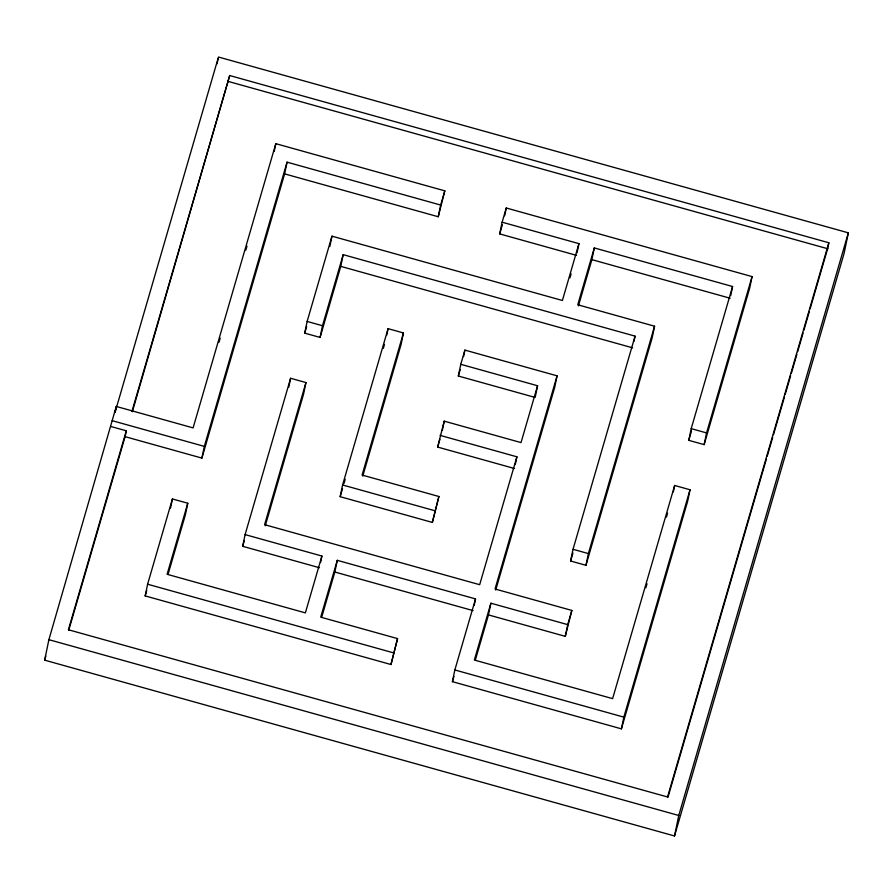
<?xml version="1.0" encoding="UTF-8"?>
<svg xmlns="http://www.w3.org/2000/svg" width="893" height="893" viewBox="0 0 893 893"><rect width="100%" height="100%" fill="white"/><g stroke="black" fill="none" stroke-linecap="round" stroke-linejoin="round"><path stroke-width="1.34" d="M116.28 406.449L115.074 412.298L218.484 57.029L848.35 232.839L844.108 253.322L674.516 835.971L44.65 660.161L48.892 639.678L116.28 406.449L193.1 427.892L275.825 143.673L444.814 190.845L438.251 216.753L284.621 173.878L287.055 162.169L440.673 205.055L438.251 216.753M68.739 630.268L125.087 436.655L126.304 430.806L110.933 426.519M217.066 63.861L218.193 58.402M827.644 248.611L828.849 242.762L229.702 75.537L132.343 411.74M474.183 605.421L475.534 598.913L337.275 560.324L320.721 617.163L397.541 638.607L390.978 664.526L145.179 595.91L147.602 584.212L172.416 498.941L187.776 503.228L185.353 514.937L168.118 574.154M170.53 508.05L172.416 498.941M125.087 436.655L201.896 458.098L204.33 446.388L287.055 162.169M274.207 151.475L275.825 143.673M319.482 567.736L242.673 546.304L245.095 534.594L290.593 378.275L305.953 382.561L303.531 394.271L265.266 525.754M288.707 387.383L290.593 378.275M304.714 333.134L307.136 321.435L331.962 236.165L562.4 300.483L578.943 243.644L502.123 222.201L506.264 207.991L752.062 276.596L749.64 288.305L704.142 444.625L688.782 440.338L691.204 428.629L732.573 286.519L594.303 247.93L577.76 304.77L654.569 326.213L652.147 337.922L585.964 565.291L570.605 561.005L573.027 549.295L635.068 336.136L343.18 254.661L322.496 325.722L320.074 337.431L304.714 333.134L306.656 326.481M329.796 246.568L331.962 236.165M320.074 337.431L340.758 266.371L343.18 254.661M320.565 562.534L321.904 556.038L245.095 534.594M403.446 332.944L362.089 475.054L438.898 496.497L432.346 522.416L340.166 496.687L342.588 484.977L388.087 328.657L403.446 332.944L401.024 344.653L362.759 476.136M321.759 616.974L334.842 572.022L337.275 560.324M386.736 335.165L388.087 328.657M390.978 664.526L397.541 638.607M514.468 468.512L437.659 447.069L444.223 421.15L521.032 442.593L537.575 385.754L460.766 364.311L464.907 350.101L557.076 375.83L554.653 387.54L495.715 590.039M442.336 430.259L444.223 421.15M533.835 397.084L458.343 376.02L460.766 364.311M463.556 356.608L464.907 350.101M432.346 522.416L438.898 496.497M576.521 255.353L499.7 233.91L502.123 222.201M504.645 215.793L506.264 207.991M490.893 603.199L488.471 614.909L565.291 636.352L567.714 624.642L490.893 603.199L474.35 660.039L612.62 698.639L674.661 485.479L690.021 489.766L687.599 501.464L621.416 728.844L452.427 681.672L454.85 669.962L475.534 598.913M515.283 464.606L516.902 456.803L440.082 435.371M535.153 397.452L537.575 385.754M577.057 252.752L578.943 243.644M578.418 305.908L591.88 259.64L594.303 247.93M557.076 375.83L495.035 588.989L571.844 610.432L565.291 636.352M585.964 565.291L588.387 553.582L654.569 326.213M633.997 341.338L635.068 336.136M621.416 728.844L623.839 717.135L690.021 489.766M673.311 491.976L674.661 485.479M730.686 295.628L732.573 286.519M704.142 444.625L706.564 432.915L752.062 276.596M674.516 835.971L678.758 815.476L848.35 232.839M44.65 660.161L45.822 656.143M126.304 430.806L68.393 629.755L667.54 796.98L828.849 242.762M131.997 411.238L229.702 75.537M145.179 595.91L146.731 590.586M219.031 342.186L220.191 338.19M245.821 250.118L246.993 246.111M187.776 503.228L167.103 574.288L305.361 612.877L321.904 556.038M201.896 458.098L284.621 173.878M242.673 546.304L244.224 540.957M305.953 382.561L264.596 524.671L479.675 584.703L516.902 456.803M340.166 496.687L342.499 488.672M344.051 483.325L345.223 479.318M383.331 348.382L384.492 344.374M440.673 205.055L444.814 190.845M437.659 447.069L439.914 439.323M458.343 376.02L460.219 369.557M499.7 233.91L502.335 224.869M452.427 681.672L453.957 676.414M569.98 277.823L571.129 273.861M475.389 659.849L488.471 614.909M570.605 561.005L572.926 553.013M567.714 624.642L571.844 610.432M645.862 587.773L647.034 583.776M666.424 517.159L667.584 513.162M688.782 440.338L691.483 431.04M667.886 797.482L766.462 458.79M767.243 456.111L772.702 437.369M773.483 434.69L784.389 397.206M785.17 394.527L790.618 375.786M791.399 373.118L796.857 354.376M797.639 351.697L803.086 332.955M803.867 330.276L809.326 311.534M810.107 308.855L827.253 249.951M227.67 81.263L827.99 248.823M591.88 259.64L730.139 298.229M340.758 266.371L632.646 347.846M307.136 321.435L322.496 325.722M691.204 428.629L706.564 432.915M112.15 420.659L204.33 446.388M342.588 484.977L434.768 510.707M573.027 549.295L588.387 553.582M334.842 572.022L473.111 610.622M147.602 584.212L393.4 652.816M454.85 669.962L623.839 717.135M48.892 639.678L678.758 815.476"/></g></svg>
